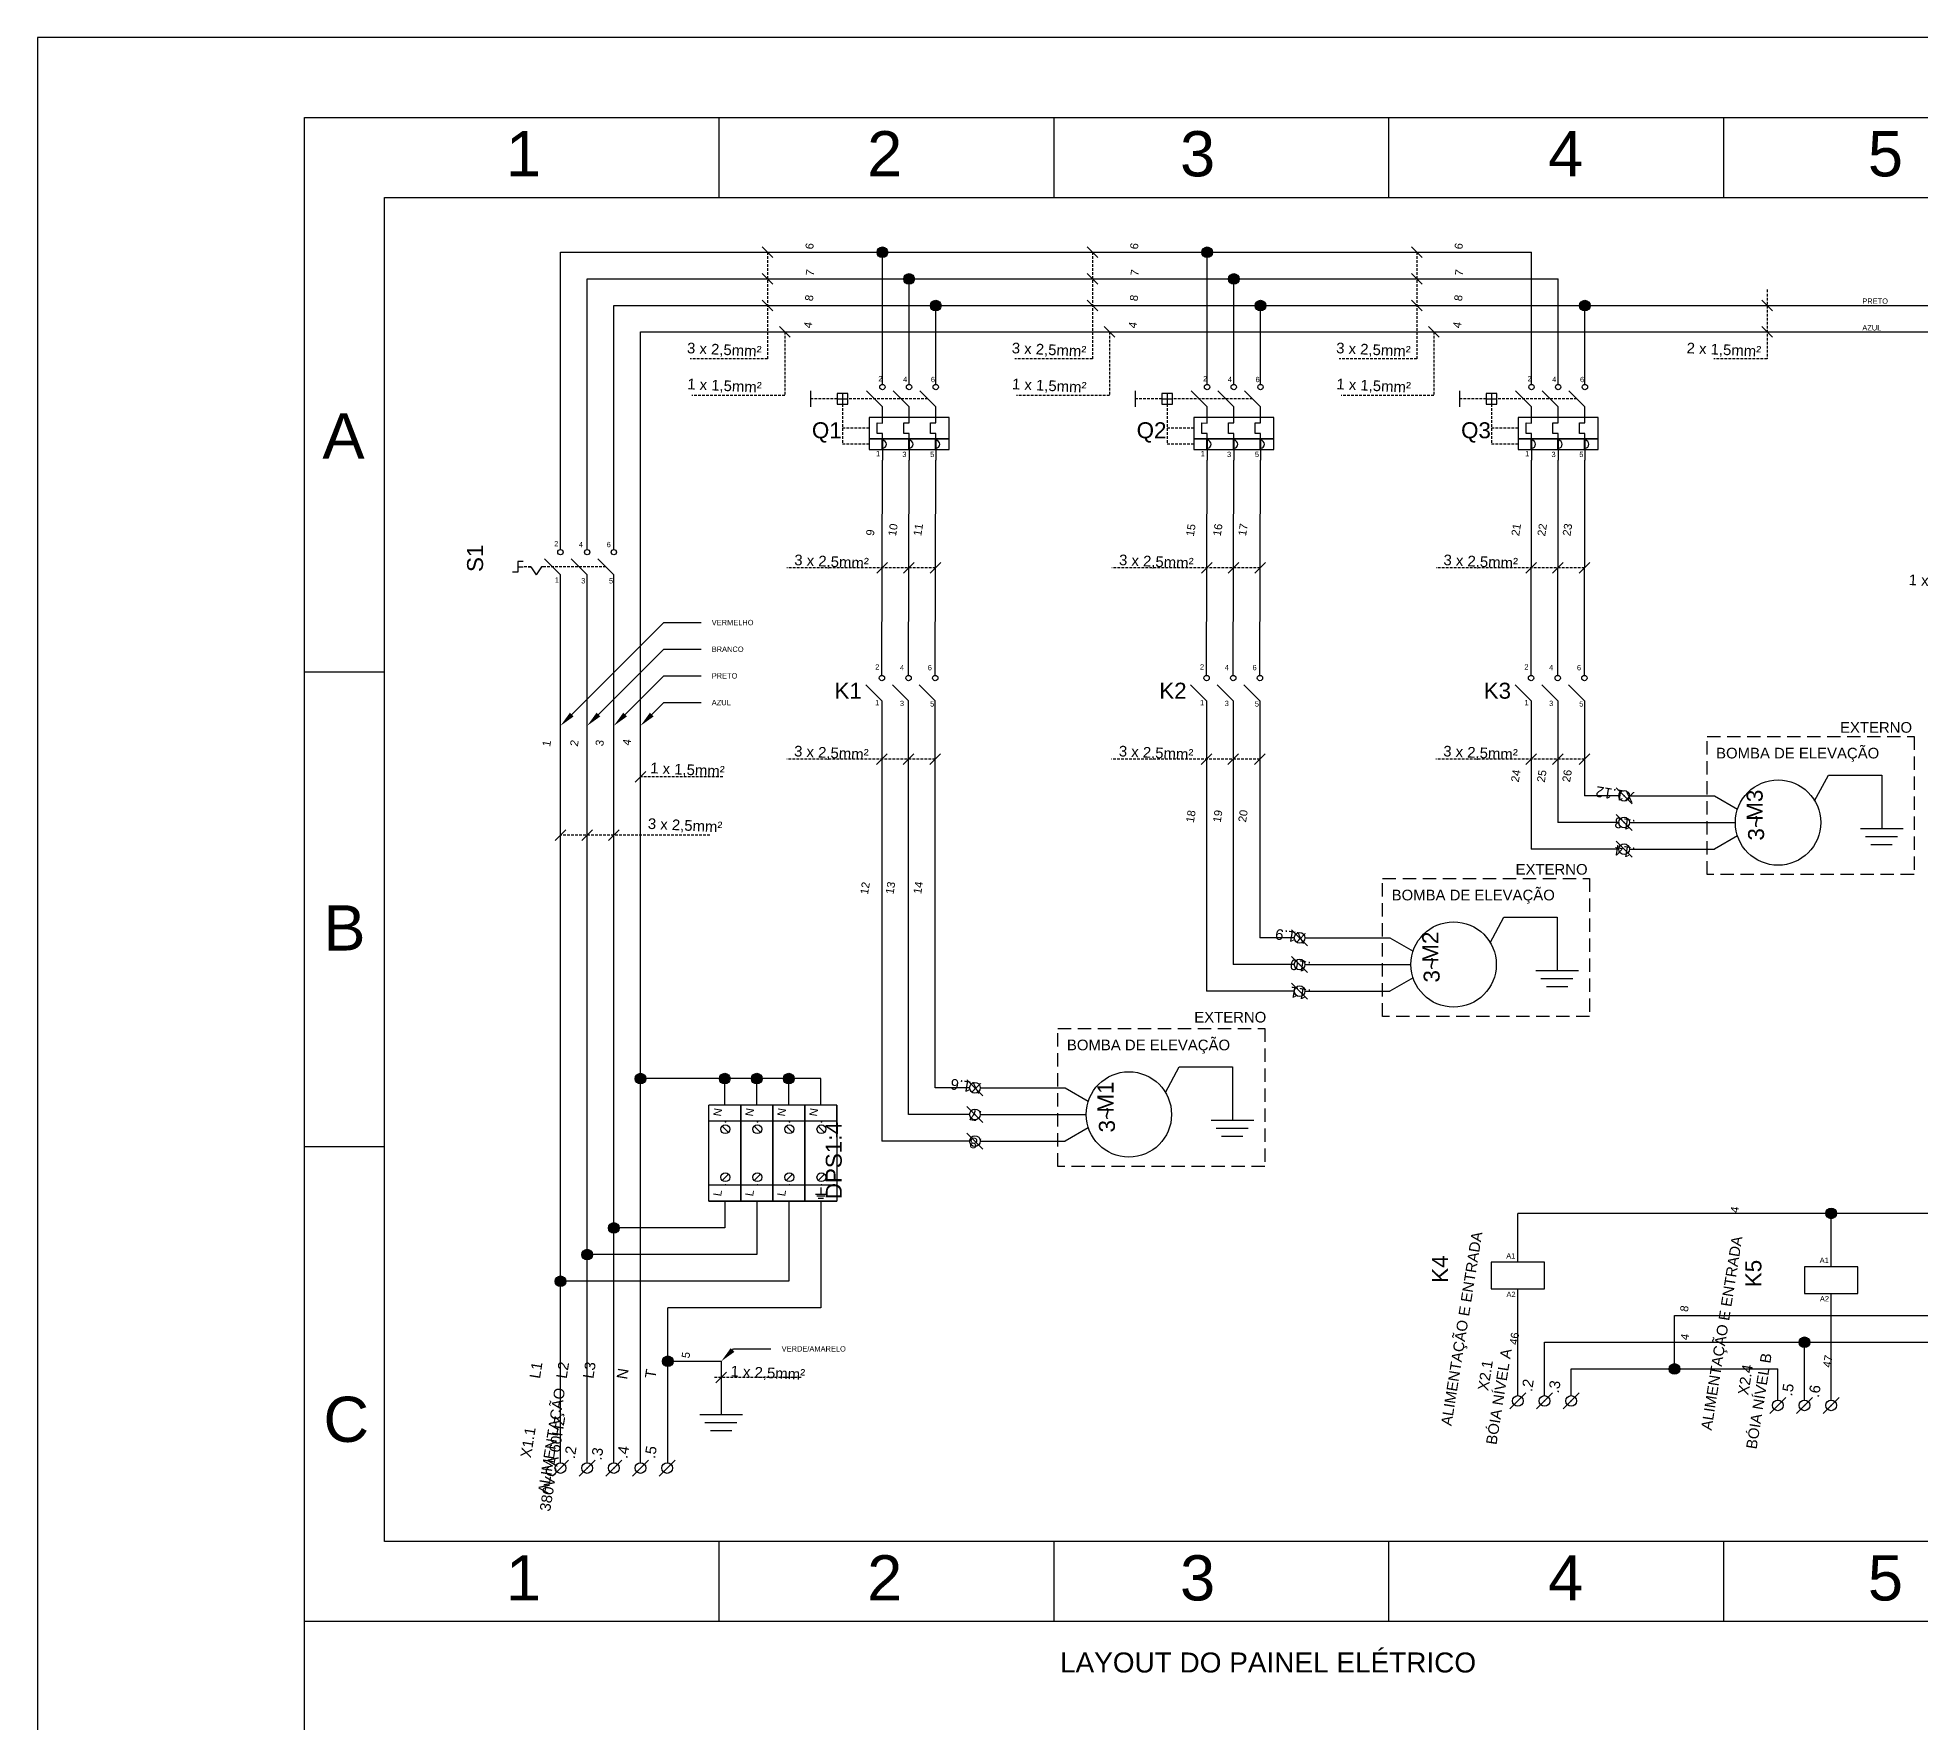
# Model space of a CAD drawing. Header units: millimetres. Extents: x 100 to 940, y 31 to 694.
# Drawn here: x 100 to 452.9, y 378.1 to 693.9 of the extents above; entities that cross this region are included whole.
import ezdxf
from ezdxf import colors
from ezdxf.entities.mleader import LeaderData, LeaderLine
from ezdxf.enums import TextEntityAlignment as Align
from ezdxf.math import Vec2, Vec3

# ---------------------------------------------------------------- set-up
doc = ezdxf.new("R2010")
doc.units = ezdxf.units.MM
doc.linetypes.add('DASHED', pattern=[0.75, 0.5, -0.25])
doc.styles.add('Annotative', font='arial.ttf')
doc.styles.add('Notes', font='arial.ttf', dxfattribs={"height": 3})

msp = doc.modelspace()

# ---------------------------------------------------------------- hatches: boundary and pattern name
for points in [[(259.36, 653.7, 1), (257.36, 653.7, 1)], [(320.24, 653.7, 1), (318.24, 653.7, 1)], [(264.36, 648.7, 1), (262.36, 648.7, 1)], [(325.24, 648.7, 1), (323.24, 648.7, 1)], [(269.36, 643.7, 1), (267.36, 643.7, 1)], [(330.24, 643.7, 1), (328.24, 643.7, 1)], [(391.06, 643.7, 1), (389.06, 643.7, 1)], [(214.01, 498.77, 1), (212.01, 498.77, 1)], [(229.81, 498.77, 1), (227.81, 498.77, 1)], [(235.81, 498.77, 1), (233.81, 498.77, 1)], [(241.81, 498.77, 1), (239.81, 498.77, 1)], [(437.23, 473.51, 1), (435.23, 473.51, 1)], [(209.01, 470.77, 1), (207.01, 470.77, 1)], [(204.01, 465.77, 1), (202.01, 465.77, 1)], [(199.01, 460.77, 1), (197.01, 460.77, 1)], [(432.23, 449.34, 1), (430.23, 449.34, 1)], [(219.15, 445.77, 1), (217.15, 445.77, 1)], [(407.85, 444.34, 1), (405.85, 444.34, 1)]]:
    msp.add_hatch(color=256).paths.add_polyline_path(points)

# ---------------------------------------------------------------- linework, layer by layer
for p, q in [((227.78, 664), (227.78, 679)), ((290.56, 664), (290.56, 679)), ((353.33, 664), (353.33, 679)), ((416.11, 664), (416.11, 679)), ((198.01, 597.97), (198.01, 653.7)), ((198.01, 653.7), (380.06, 653.7)), ((235.85, 654.7), (237.85, 652.7)), ((258.36, 630.94), (258.36, 653.7)), ((296.73, 654.7), (298.73, 652.7)), ((319.24, 630.94), (319.24, 653.7)), ((357.55, 654.7), (359.55, 652.7)), ((380.06, 630.94), (380.06, 653.7)), ((235.85, 649.7), (237.85, 647.7)), ((296.73, 649.7), (298.73, 647.7)), ((357.55, 649.7), (359.55, 647.7)), ((203.01, 597.97), (203.01, 648.7)), ((203.01, 648.7), (385.06, 648.7)), ((263.36, 630.94), (263.36, 648.7)), ((324.24, 630.94), (324.24, 648.7)), ((385.06, 630.94), (385.06, 648.7)), ((208.01, 597.97), (208.01, 643.7)), ((208.01, 643.7), (473.15, 643.7)), ((235.85, 644.7), (237.85, 642.7)), ((268.36, 630.94), (268.36, 643.7)), ((296.73, 644.7), (298.73, 642.7)), ((329.24, 630.94), (329.24, 643.7)), ((357.55, 644.7), (359.55, 642.7)), ((390.06, 630.94), (390.06, 643.7)), ((423.25, 644.7), (425.25, 642.7)), ((239.07, 639.8), (241.07, 637.8)), ((299.95, 639.8), (301.95, 637.8)), ((360.77, 639.8), (362.77, 637.8)), ((423.25, 639.8), (425.25, 637.8)), ((213.01, 426.76), (213.01, 638.8)), ((213.01, 638.8), (456.59, 638.8)), ((258.36, 628.94), (258.36, 630.94)), ((263.36, 628.94), (263.36, 630.94)), ((268.36, 628.94), (268.36, 630.94)), ((319.24, 628.94), (319.24, 630.94)), ((324.24, 628.94), (324.24, 630.94)), ((329.24, 628.94), (329.24, 630.94)), ((380.06, 628.94), (380.06, 630.94)), ((385.06, 628.94), (385.06, 630.94)), ((390.06, 628.94), (390.06, 630.94)), ((244.86, 627.7), (244.86, 624.7)), ((249.86, 626.2), (251.86, 626.2)), ((250.86, 627.2), (250.86, 625.2)), ((258.36, 624.7), (255.36, 627.7)), ((263.36, 624.7), (260.36, 627.7)), ((268.36, 624.7), (265.36, 627.7)), ((305.74, 627.7), (305.74, 624.7)), ((310.74, 626.2), (312.74, 626.2)), ((311.74, 627.2), (311.74, 625.2)), ((319.24, 624.7), (316.24, 627.7)), ((324.24, 624.7), (321.24, 627.7)), ((329.24, 624.7), (326.24, 627.7)), ((366.56, 627.7), (366.56, 624.7)), ((371.56, 626.2), (373.56, 626.2)), ((372.56, 627.2), (372.56, 625.2)), ((380.06, 624.7), (377.06, 627.7)), ((385.06, 624.7), (382.06, 627.7)), ((390.06, 624.7), (387.06, 627.7)), ((257.36, 619.7), (257.36, 621.7)), ((257.36, 621.7), (258.36, 621.68)), ((258.36, 622.7), (258.36, 624.7)), ((258.36, 621.68), (258.36, 622.7)), ((262.36, 619.7), (262.36, 621.7)), ((262.36, 621.7), (263.36, 621.7)), ((263.36, 622.7), (263.36, 624.7)), ((263.36, 621.7), (263.36, 622.7)), ((267.36, 619.7), (267.36, 621.7)), ((267.36, 621.7), (268.36, 621.7)), ((268.36, 622.7), (268.36, 624.7)), ((268.36, 621.7), (268.36, 622.7)), ((318.24, 619.7), (318.24, 621.7)), ((318.24, 621.7), (319.24, 621.68)), ((319.24, 622.7), (319.24, 624.7)), ((319.24, 621.68), (319.24, 622.7)), ((323.24, 619.7), (323.24, 621.7)), ((323.24, 621.7), (324.24, 621.7)), ((324.24, 622.7), (324.24, 624.7)), ((324.24, 621.7), (324.24, 622.7)), ((328.24, 619.7), (328.24, 621.7)), ((328.24, 621.7), (329.24, 621.7)), ((329.24, 622.7), (329.24, 624.7)), ((329.24, 621.7), (329.24, 622.7)), ((379.06, 619.7), (379.06, 621.7)), ((379.06, 621.7), (380.06, 621.68)), ((380.06, 622.7), (380.06, 624.7)), ((380.06, 621.68), (380.06, 622.7)), ((384.06, 619.7), (384.06, 621.7)), ((384.06, 621.7), (385.06, 621.7)), ((385.06, 622.7), (385.06, 624.7)), ((385.06, 621.7), (385.06, 622.7)), ((389.06, 619.7), (389.06, 621.7)), ((389.06, 621.7), (390.06, 621.7)), ((390.06, 622.7), (390.06, 624.7)), ((390.06, 621.7), (390.06, 622.7)), ((258.36, 619.7), (257.36, 619.7)), ((258.36, 618.7), (258.36, 619.7)), ((263.36, 619.7), (262.36, 619.7)), ((263.36, 618.7), (263.36, 619.7)), ((268.36, 619.7), (267.36, 619.7)), ((268.36, 618.7), (268.36, 619.7)), ((319.24, 619.7), (318.24, 619.7)), ((319.24, 618.7), (319.24, 619.7)), ((324.24, 619.7), (323.24, 619.7)), ((324.24, 618.7), (324.24, 619.7)), ((329.24, 619.7), (328.24, 619.7)), ((329.24, 618.7), (329.24, 619.7)), ((380.06, 619.7), (379.06, 619.7)), ((380.06, 618.7), (380.06, 619.7)), ((385.06, 619.7), (384.06, 619.7)), ((385.06, 618.7), (385.06, 619.7)), ((390.06, 619.7), (389.06, 619.7)), ((390.06, 618.7), (390.06, 619.7)), ((258.27, 574.38), (258.36, 614.7)), ((258.36, 616.7), (258.36, 614.7)), ((263.27, 574.38), (263.36, 614.7)), ((263.36, 616.7), (263.36, 614.7)), ((268.27, 574.38), (268.36, 614.7)), ((268.36, 616.7), (268.36, 614.7)), ((319.15, 574.38), (319.24, 614.7)), ((319.24, 616.7), (319.24, 614.7)), ((324.15, 574.38), (324.24, 614.7)), ((324.24, 616.7), (324.24, 614.7)), ((329.15, 574.38), (329.24, 614.7)), ((329.24, 616.7), (329.24, 614.7)), ((379.97, 574.38), (380.06, 614.7)), ((380.06, 616.7), (380.06, 614.7)), ((384.97, 574.38), (385.06, 614.7)), ((385.06, 616.7), (385.06, 614.7)), ((389.97, 574.38), (390.06, 614.7)), ((390.06, 616.7), (390.06, 614.7)), ((198.01, 597.97), (198.01, 601.21)), ((203.01, 597.97), (203.01, 601.46)), ((208.01, 597.97), (208.01, 601.46)), ((190.04, 593.72), (189.04, 593.72)), ((191.04, 595.72), (190.04, 595.72)), ((190.04, 595.72), (190.04, 593.72)), ((190.04, 594.72), (191.04, 594.72)), ((191.93, 594.72), (192.43, 594.72)), ((192.43, 594.72), (193.43, 593.22)), ((194.43, 594.72), (193.43, 593.22)), ((194.93, 594.72), (194.43, 594.72)), ((198.01, 593.22), (195.01, 596.22)), ((198.01, 426.76), (198.01, 593.22)), ((198.01, 591.22), (198.01, 593.22)), ((203.01, 593.22), (200.01, 596.22)), ((203.01, 426.76), (203.01, 593.22)), ((203.01, 591.22), (203.01, 593.22)), ((208.01, 593.22), (205.01, 596.22)), ((208.01, 426.76), (208.01, 593.22)), ((208.01, 591.22), (208.01, 593.22)), ((259.31, 595.54), (257.31, 593.54)), ((264.31, 595.54), (262.31, 593.54)), ((269.31, 595.54), (267.31, 593.54)), ((320.19, 595.54), (318.19, 593.54)), ((325.19, 595.54), (323.19, 593.54)), ((330.19, 595.54), (328.19, 593.54)), ((381.01, 595.54), (379.01, 593.54)), ((386.01, 595.54), (384.01, 593.54)), ((391.01, 595.54), (389.01, 593.54)), ((165, 575), (150, 575)), ((258.27, 569.63), (255.27, 572.63)), ((263.27, 569.63), (260.27, 572.63)), ((268.27, 569.63), (265.27, 572.63)), ((319.15, 569.63), (316.15, 572.63)), ((324.15, 569.63), (321.15, 572.63)), ((329.15, 569.63), (326.15, 572.63)), ((379.97, 569.63), (376.97, 572.63)), ((384.97, 569.63), (381.97, 572.63)), ((389.97, 569.63), (386.97, 572.63)), ((258.27, 569.63), (258.27, 487.06)), ((263.27, 492.06), (263.27, 569.63)), ((268.27, 497.06), (268.27, 569.63)), ((319.15, 569.63), (319.15, 515.17)), ((324.15, 569.63), (324.15, 520.17)), ((329.15, 569.63), (329.15, 525.17)), ((379.97, 569.63), (379.97, 541.78)), ((384.97, 569.63), (384.97, 546.78)), ((389.97, 569.63), (389.97, 551.78)), ((259.27, 559.69), (257.27, 557.69)), ((264.27, 559.69), (262.27, 557.69)), ((269.27, 559.69), (267.27, 557.69)), ((320.15, 559.69), (318.15, 557.69)), ((325.15, 559.69), (323.15, 557.69)), ((330.15, 559.69), (328.15, 557.69)), ((380.97, 559.69), (378.97, 557.69)), ((385.97, 559.69), (383.97, 557.69)), ((390.97, 559.69), (388.97, 557.69)), ((214.01, 556.35), (212.01, 554.35)), ((433.11, 550.87), (435.7, 555.68)), ((435.7, 555.68), (445.7, 555.68)), ((445.7, 555.68), (445.7, 545.68)), ((396.41, 551.78), (389.97, 551.78)), ((398.91, 550.28), (395.91, 553.28)), ((398.41, 551.78), (414.34, 551.78)), ((414.34, 551.78), (418.67, 549.28)), ((398.91, 545.28), (395.91, 548.28)), ((199.01, 545.42), (197.01, 543.42)), ((204.01, 545.42), (202.01, 543.42)), ((209.01, 545.42), (207.01, 543.42)), ((396.41, 546.78), (384.97, 546.78)), ((398.41, 546.78), (418.27, 546.78)), ((418.67, 544.28), (414.34, 541.78)), ((441.7, 545.68), (449.7, 545.68)), ((442.65, 544.18), (448.65, 544.18)), ((396.41, 541.78), (379.97, 541.78)), ((398.91, 540.28), (395.91, 543.28)), ((398.41, 541.78), (414.34, 541.78)), ((443.66, 542.68), (447.66, 542.68)), ((338.09, 523.67), (335.09, 526.67)), ((372.29, 524.26), (374.88, 529.07)), ((374.88, 529.07), (384.88, 529.07)), ((384.88, 529.07), (384.88, 519.07)), ((335.59, 525.17), (329.15, 525.17)), ((337.59, 525.17), (353.52, 525.17)), ((353.52, 525.17), (357.85, 522.67)), ((335.59, 520.17), (324.15, 520.17)), ((338.09, 518.67), (335.09, 521.67)), ((337.59, 520.17), (357.45, 520.17)), ((380.88, 519.07), (388.88, 519.07)), ((338.09, 513.67), (335.09, 516.67)), ((357.85, 517.67), (353.52, 515.17)), ((381.83, 517.57), (387.83, 517.57)), ((382.84, 516.07), (386.84, 516.07)), ((335.59, 515.17), (319.15, 515.17)), ((337.59, 515.17), (353.52, 515.17)), ((246.81, 498.77), (213.01, 498.77)), ((228.81, 493.77), (228.81, 498.77)), ((234.81, 493.77), (234.81, 498.77)), ((240.81, 493.77), (240.81, 498.77)), ((246.81, 493.77), (246.81, 498.77)), ((277.21, 495.56), (274.21, 498.56)), ((311.41, 496.15), (314, 500.96)), ((314, 500.96), (324, 500.96)), ((324, 500.96), (324, 490.96)), ((274.71, 497.06), (268.27, 497.06)), ((276.71, 497.06), (292.64, 497.06)), ((292.64, 497.06), (296.97, 494.56)), ((225.81, 475.77), (225.81, 493.77)), ((231.81, 493.77), (225.81, 493.77)), ((231.81, 490.77), (225.81, 490.77)), ((231.81, 493.77), (231.81, 475.77)), ((231.81, 487.77), (231.81, 493.77)), ((231.81, 475.77), (231.81, 493.77)), ((237.81, 493.77), (231.81, 493.77)), ((237.81, 490.77), (231.81, 490.77)), ((237.81, 493.77), (237.81, 475.77)), ((237.81, 487.77), (237.81, 493.77)), ((237.81, 475.77), (237.81, 493.77)), ((243.81, 493.77), (237.81, 493.77)), ((243.81, 490.77), (237.81, 490.77)), ((243.81, 493.77), (243.81, 475.77)), ((243.81, 487.77), (243.81, 493.77)), ((243.81, 475.77), (243.81, 493.77)), ((249.81, 493.77), (243.81, 493.77)), ((249.81, 490.77), (243.81, 490.77)), ((249.81, 493.77), (249.81, 475.77)), ((249.81, 487.77), (249.81, 493.77)), ((274.71, 492.06), (263.27, 492.06)), ((277.21, 490.56), (274.21, 493.56)), ((276.71, 492.06), (296.57, 492.06)), ((320, 490.96), (328, 490.96)), ((229.49, 488.69), (228.34, 489.85)), ((235.49, 488.69), (234.34, 489.85)), ((241.49, 488.69), (240.34, 489.85)), ((247.49, 488.69), (246.34, 489.85)), ((277.21, 485.56), (274.21, 488.56)), ((296.97, 489.56), (292.64, 487.06)), ((320.96, 489.46), (326.96, 489.46)), ((321.96, 487.96), (325.96, 487.96)), ((165, 486), (150, 486)), ((274.71, 487.06), (258.27, 487.06)), ((276.71, 487.06), (292.64, 487.06)), ((229.49, 480.85), (228.34, 479.69)), ((235.49, 480.85), (234.34, 479.69)), ((241.49, 480.85), (240.34, 479.69)), ((247.49, 480.85), (246.34, 479.69)), ((231.81, 478.77), (225.81, 478.77)), ((237.81, 478.77), (231.81, 478.77)), ((243.81, 478.77), (237.81, 478.77)), ((249.81, 478.77), (243.81, 478.77)), ((245.82, 477.14), (247.82, 477.14)), ((246.05, 476.77), (247.55, 476.77)), ((246.82, 478.39), (246.82, 477.14)), ((225.81, 475.77), (231.81, 475.77)), ((231.81, 475.77), (225.81, 475.77)), ((228.81, 475.77), (228.81, 470.77)), ((231.81, 475.77), (237.81, 475.77)), ((237.81, 475.77), (231.81, 475.77)), ((234.81, 475.77), (234.81, 465.77)), ((237.81, 475.77), (243.81, 475.77)), ((243.81, 475.77), (237.81, 475.77)), ((240.81, 475.77), (240.81, 460.77)), ((243.81, 475.77), (249.81, 475.77)), ((249.81, 475.77), (243.81, 475.77)), ((246.31, 476.39), (247.31, 476.39)), ((246.81, 475.77), (246.81, 455.77)), ((460.11, 473.51), (377.48, 473.51)), ((377.48, 464.34), (377.48, 473.51)), ((436.23, 463.51), (436.23, 473.51)), ((228.81, 470.77), (208.01, 470.77)), ((234.81, 465.77), (203.01, 465.77)), ((240.81, 460.77), (198.01, 460.77)), ((377.48, 439.34), (377.48, 459.34)), ((246.81, 455.77), (218.15, 455.77)), ((436.23, 438.51), (436.23, 458.51)), ((406.85, 444.34), (406.85, 454.34)), ((406.85, 454.34), (455.11, 454.34)), ((382.48, 439.34), (382.48, 449.34)), ((382.48, 449.34), (460.11, 449.34)), ((431.23, 438.51), (431.23, 449.34)), ((218.15, 426.77), (218.15, 445.77)), ((218.15, 445.77), (228.15, 445.77)), ((228.15, 445.77), (228.15, 435.77)), ((229.15, 443.72), (227.15, 441.72)), ((387.48, 439.34), (387.48, 444.34)), ((387.48, 444.34), (426.23, 444.34)), ((426.23, 438.51), (426.23, 444.34)), ((375.98, 436.84), (378.98, 439.84)), ((380.98, 436.84), (383.98, 439.84)), ((385.98, 436.84), (388.98, 439.84)), ((424.73, 436.01), (427.73, 439.01)), ((429.73, 436.01), (432.73, 439.01)), ((434.73, 436.01), (437.73, 439.01)), ((224.15, 435.77), (232.15, 435.77)), ((225.1, 434.27), (231.1, 434.27)), ((226.11, 432.77), (230.11, 432.77)), ((196.51, 424.26), (199.51, 427.26)), ((201.51, 424.26), (204.51, 427.26)), ((206.51, 424.26), (209.51, 427.26)), ((211.51, 424.26), (214.51, 427.26)), ((216.51, 424.26), (219.51, 427.26)), ((227.78, 397), (227.78, 412)), ((290.56, 397), (290.56, 412)), ((353.33, 397), (353.33, 412)), ((416.11, 397), (416.11, 412)), ((478.89, 412), (416.11, 412)), ((165, 397), (150, 397)), ((730, 397), (165, 397))]:
    msp.add_line(p, q)
at = {"linetype": 'DASHED'}
for p, q in [((236.85, 653.7), (236.85, 633.7)), ((297.73, 653.7), (297.73, 633.7)), ((358.55, 653.7), (358.55, 633.7)), ((424.25, 646.69), (424.25, 633.7)), ((240.07, 638.8), (240.07, 626.84)), ((300.95, 638.8), (300.95, 626.84)), ((361.77, 638.8), (361.77, 626.84)), ((236.85, 633.7), (222.31, 633.7)), ((297.73, 633.7), (283.19, 633.7)), ((358.55, 633.7), (344.01, 633.7)), ((424.25, 633.7), (414.25, 633.7)), ((240.07, 626.84), (222.64, 626.84)), ((249.86, 626.2), (244.86, 626.2)), ((250.86, 625.2), (250.86, 617.7)), ((266.86, 626.2), (251.86, 626.2)), ((300.95, 626.84), (283.52, 626.84)), ((310.74, 626.2), (305.74, 626.2)), ((311.74, 625.2), (311.74, 617.7)), ((327.74, 626.2), (312.74, 626.2)), ((361.77, 626.84), (344.34, 626.84)), ((371.56, 626.2), (366.56, 626.2)), ((372.56, 625.2), (372.56, 617.7)), ((388.56, 626.2), (373.56, 626.2)), ((255.86, 620.7), (250.86, 620.7)), ((255.86, 617.7), (250.86, 617.7)), ((316.74, 620.7), (311.74, 620.7)), ((316.74, 617.7), (311.74, 617.7)), ((377.56, 620.7), (372.56, 620.7)), ((377.56, 617.7), (372.56, 617.7)), ((192.43, 594.72), (191.04, 594.72)), ((206.51, 594.72), (194.43, 594.72)), ((268.31, 594.54), (240.47, 594.54)), ((329.19, 594.54), (301.35, 594.54)), ((390.01, 594.54), (362.17, 594.54)), ((268.27, 558.69), (240.42, 558.69)), ((329.15, 558.69), (301.3, 558.69)), ((389.97, 558.69), (362.12, 558.69)), ((228.42, 555.35), (213.01, 555.35)), ((226.02, 544.42), (198.01, 544.42)), ((243.15, 442.72), (226.65, 442.72))]:
    msp.add_line(p, q, dxfattribs=at)
at = {"lineweight": 40}
for p, q in [((258.36, 616.7), (258.36, 618.7)), ((263.36, 616.7), (263.36, 618.7)), ((268.36, 616.7), (268.36, 618.7)), ((319.24, 616.7), (319.24, 618.7)), ((324.24, 616.7), (324.24, 618.7)), ((329.24, 616.7), (329.24, 618.7)), ((380.06, 616.7), (380.06, 618.7)), ((385.06, 616.7), (385.06, 618.7)), ((390.06, 616.7), (390.06, 618.7))]:
    msp.add_line(p, q, dxfattribs=at)
at = {"lineweight": 30}
msp.add_line((218.15, 445.77), (218.15, 455.77), dxfattribs=at)
for points in [[(100, 100), (940, 100), (940, 693.94), (100, 693.94)], [(150, 679), (925, 679), (925, 115), (150, 115)], [(165, 664), (730, 664), (730, 412), (165, 412)], [(249.86, 625.2), (251.86, 625.2), (251.86, 627.2), (249.86, 627.2)], [(310.74, 625.2), (312.74, 625.2), (312.74, 627.2), (310.74, 627.2)], [(371.56, 625.2), (373.56, 625.2), (373.56, 627.2), (371.56, 627.2)], [(255.86, 618.7), (270.86, 618.7), (270.86, 622.7), (255.86, 622.7)], [(316.74, 618.7), (331.74, 618.7), (331.74, 622.7), (316.74, 622.7)], [(377.56, 618.7), (392.56, 618.7), (392.56, 622.7), (377.56, 622.7)], [(255.86, 616.7), (270.86, 616.7), (270.86, 618.7), (255.86, 618.7)], [(316.74, 616.7), (331.74, 616.7), (331.74, 618.7), (316.74, 618.7)], [(377.56, 616.7), (392.56, 616.7), (392.56, 618.7), (377.56, 618.7)], [(372.48, 459.34), (382.48, 459.34), (382.48, 464.34), (372.48, 464.34)], [(431.23, 458.51), (441.23, 458.51), (441.23, 463.51), (431.23, 463.51)]]:
    msp.add_lwpolyline(points, close=True)
at = {"linetype": 'DASHED', "ltscale": 5}
for points in [[(412.97, 562.92), (451.76, 562.92), (451.76, 537.03), (412.97, 537.03)], [(352.15, 536.31), (390.94, 536.31), (390.94, 510.42), (352.15, 510.42)], [(291.27, 508.2), (330.06, 508.2), (330.06, 482.31), (291.27, 482.31)]]:
    msp.add_lwpolyline(points, close=True, dxfattribs=at)
for centre, radius in [((258.36, 653.7), 1), ((319.24, 653.7), 1), ((263.36, 648.7), 1), ((324.24, 648.7), 1), ((268.36, 643.7), 1), ((329.24, 643.7), 1), ((390.06, 643.7), 1), ((258.36, 628.44), 0.5), ((263.36, 628.44), 0.5), ((268.36, 628.44), 0.5), ((319.24, 628.44), 0.5), ((324.23, 628.44), 0.5), ((329.24, 628.44), 0.5), ((380.06, 628.44), 0.5), ((385.05, 628.44), 0.5), ((390.06, 628.44), 0.5), ((198.01, 597.47), 0.5), ((203.01, 597.47), 0.5), ((208.01, 597.47), 0.5), ((258.27, 573.88), 0.5), ((263.27, 573.88), 0.5), ((268.27, 573.88), 0.5), ((319.15, 573.88), 0.5), ((324.14, 573.88), 0.5), ((329.15, 573.88), 0.5), ((379.97, 573.88), 0.5), ((384.96, 573.88), 0.5), ((389.97, 573.88), 0.5), ((426.27, 546.78), 8), ((397.41, 551.78), 1), ((397.41, 546.78), 1), ((397.41, 541.78), 1), ((336.59, 525.17), 1), ((365.45, 520.17), 8), ((336.59, 520.17), 1), ((336.59, 515.17), 1), ((213.01, 498.77), 1), ((228.81, 498.77), 1), ((234.81, 498.77), 1), ((240.81, 498.77), 1), ((275.71, 497.06), 1), ((304.57, 492.06), 8), ((275.71, 492.06), 1), ((228.92, 489.27), 0.817), ((234.92, 489.27), 0.817), ((240.92, 489.27), 0.817), ((246.92, 489.27), 0.817), ((275.71, 487.06), 1), ((228.92, 480.27), 0.817), ((234.92, 480.27), 0.817), ((240.92, 480.27), 0.817), ((246.92, 480.27), 0.817), ((436.23, 473.51), 1), ((208.01, 470.77), 1), ((203.01, 465.77), 1), ((198.01, 460.77), 1), ((431.23, 449.34), 1), ((218.15, 445.77), 1), ((406.85, 444.34), 1), ((377.48, 438.34), 1), ((382.48, 438.34), 1), ((387.48, 438.34), 1), ((426.23, 437.51), 1), ((431.23, 437.51), 1), ((436.23, 437.51), 1), ((198.01, 425.76), 1), ((203.01, 425.76), 1), ((208.01, 425.76), 1), ((213.01, 425.76), 1), ((218.01, 425.76), 1)]:
    msp.add_circle(centre, radius)
for centre in [(258.36, 617.7), (263.36, 617.7), (268.36, 617.7), (319.24, 617.7), (324.24, 617.7), (329.24, 617.7), (380.06, 617.7), (385.06, 617.7), (390.06, 617.7)]:
    msp.add_arc(centre, 0.75, 270, 90)
for p in [(397.41, 551.78), (397.41, 546.78), (336.59, 525.17), (336.59, 520.17), (275.71, 497.06), (228.92, 490.67), (234.92, 490.67), (240.92, 490.67), (246.92, 490.67), (275.71, 492.06), (228.92, 478.87), (234.92, 478.87), (240.92, 478.87), (246.92, 478.87), (382.48, 438.34), (387.48, 438.34), (431.23, 437.51), (436.23, 437.51), (203.01, 425.76), (208.01, 425.76)]:
    msp.add_point(p)

# ---------------------------------------------------------------- texts
for s, height, style, p in [('1', 8.48, 'Notes', (187.8, 667.93)), ('2', 8.48, 'Notes', (255.51, 667.93)), ('3', 8.48, 'Notes', (314.16, 667.93)), ('4', 8.48, 'Notes', (383.17, 667.93)), ('5', 8.48, 'Notes', (443.11, 667.93)), ('PRETO', 1, 'Annotative', (442.07, 644.04)), ('AZUL', 1, 'Annotative', (442.07, 639.04)), ('2', 1, 'Notes', (257.6, 629.5)), ('4', 1, 'Notes', (262.23, 629.35)), ('6', 1, 'Notes', (267.45, 629.35)), ('2', 1, 'Notes', (318.48, 629.5)), ('4', 1, 'Notes', (323.11, 629.35)), ('6', 1, 'Notes', (328.33, 629.35)), ('2', 1, 'Notes', (379.3, 629.5)), ('4', 1, 'Notes', (383.93, 629.35)), ('6', 1, 'Notes', (389.15, 629.35)), ('A', 8.48, 'Notes', (153.39, 615.03)), ('Q1', 3, 'Notes', (245.15, 618.83)), ('Q2', 3, 'Notes', (306.03, 618.83)), ('Q3', 3, 'Notes', (366.85, 618.83)), ('1', 1, 'Notes', (257.16, 615.45)), ('3', 1, 'Notes', (262.1, 615.31)), ('5', 1, 'Notes', (267.32, 615.31)), ('1', 1, 'Notes', (318.04, 615.45)), ('3', 1, 'Notes', (322.98, 615.31)), ('5', 1, 'Notes', (328.2, 615.31)), ('1', 1, 'Notes', (378.86, 615.45)), ('3', 1, 'Notes', (383.8, 615.31)), ('5', 1, 'Notes', (389.02, 615.31)), ('2', 1, 'Notes', (196.83, 598.56)), ('4', 1, 'Notes', (201.46, 598.41)), ('6', 1, 'Notes', (206.68, 598.41)), ('1', 1, 'Notes', (196.95, 591.74)), ('3', 1, 'Notes', (201.9, 591.61)), ('5', 1, 'Notes', (207.11, 591.61)), ('2', 1, 'Notes', (257.02, 575.47)), ('4', 1, 'Notes', (261.65, 575.33)), ('6', 1, 'Notes', (266.87, 575.33)), ('2', 1, 'Notes', (317.9, 575.47)), ('4', 1, 'Notes', (322.53, 575.33)), ('6', 1, 'Notes', (327.75, 575.33)), ('2', 1, 'Notes', (378.72, 575.47)), ('4', 1, 'Notes', (383.35, 575.33)), ('6', 1, 'Notes', (388.57, 575.33)), ('K1', 3, 'Notes', (249.39, 570)), ('K2', 3, 'Notes', (310.27, 570)), ('K3', 3, 'Notes', (371.09, 570)), ('1', 1, 'Notes', (257.02, 568.76)), ('3', 1, 'Notes', (261.65, 568.62)), ('5', 1, 'Notes', (267.31, 568.53)), ('1', 1, 'Notes', (317.9, 568.76)), ('3', 1, 'Notes', (322.53, 568.62)), ('5', 1, 'Notes', (328.18, 568.53)), ('1', 1, 'Notes', (378.72, 568.76)), ('3', 1, 'Notes', (383.35, 568.62)), ('5', 1, 'Notes', (389.01, 568.53)), ('EXTERNO', 2, 'Notes', (437.89, 563.62)), ('BOMBA DE ELEVAÇÃO', 2, 'Notes', (414.66, 558.8)), ('EXTERNO', 2, 'Notes', (377.07, 537.01)), ('BOMBA DE ELEVAÇÃO', 2, 'Notes', (353.84, 532.19)), ('B', 8.48, 'Notes', (153.57, 522.79)), ('EXTERNO', 2, 'Notes', (316.83, 509.29)), ('BOMBA DE ELEVAÇÃO', 2, 'Notes', (292.96, 504.08)), ('A1', 1, 'Notes', (375.32, 465.04)), ('A1', 1, 'Notes', (434.08, 464.22)), ('A2', 1, 'Notes', (375.36, 457.82)), ('A2', 1, 'Notes', (434.12, 456.99)), ('C', 8.48, 'Notes', (153.57, 430.66)), ('2', 8.48, 'Notes', (255.51, 400.93)), ('3', 8.48, 'Notes', (314.16, 400.93)), ('1', 8.48, 'Notes', (187.8, 400.93)), ('4', 8.48, 'Notes', (383.17, 400.93)), ('5', 8.48, 'Notes', (443.11, 400.93))]:
    msp.add_text(s, height=height, dxfattribs=dict(style=style)).set_placement(p)
at = {"style": 'Notes'}
for s, height, rotation, p in [('6', 1.5, 80.899, (245.44, 654.74)), ('6', 1.5, 80.899, (306.32, 654.74)), ('6', 1.5, 80.899, (367.14, 654.74)), ('7', 1.5, 80.899, (245.54, 649.77)), ('7', 1.5, 80.899, (306.42, 649.77)), ('7', 1.5, 80.899, (367.24, 649.77)), ('8', 1.5, 80.899, (245.38, 645.02)), ('8', 1.5, 80.899, (306.26, 645.02)), ('8', 1.5, 80.899, (367.08, 645.02)), ('4', 1.5, 80.899, (245.16, 639.95)), ('4', 1.5, 80.899, (306.04, 639.95)), ('4', 1.5, 80.899, (366.86, 639.95)), ('9', 1.5, 80.899, (256.83, 601.03)), ('10', 1.5, 80.899, (261.08, 601.54)), ('11', 1.5, 80.899, (265.82, 601.57)), ('15', 1.5, 80.899, (316.92, 601.5)), ('16', 1.5, 80.899, (321.96, 601.54)), ('17', 1.5, 80.899, (326.7, 601.57)), ('21', 1.5, 80.899, (377.91, 601.58)), ('22', 1.5, 80.899, (382.78, 601.54)), ('23', 1.5, 80.899, (387.52, 601.57)), ('1', 1.5, 80.899, (196.16, 561.5)), ('2', 1.5, 80.899, (201.35, 561.55)), ('3', 1.5, 80.899, (206.1, 561.59)), ('4', 1.5, 80.899, (211.18, 561.73)), ('24', 1.5, 80.899, (377.84, 555.42)), ('25', 1.5, 80.899, (382.71, 555.38)), ('26', 1.5, 80.899, (387.45, 555.42)), ('X1.12', 2, 170.899, (395.85, 553.05)), ('18', 1.5, 80.899, (316.92, 547.82)), ('19', 1.5, 80.899, (321.96, 547.85)), ('20', 1.5, 80.899, (326.7, 547.89)), ('.13', 2, 170.899, (397.7, 547.53)), ('.14', 2, 170.899, (397.7, 542.35)), ('12', 1.5, 80.899, (255.84, 534.36)), ('13', 1.5, 80.899, (260.62, 534.41)), ('14', 1.5, 80.899, (265.82, 534.45)), ('X1.9', 2, 170.899, (335.03, 526.44)), ('.10', 2, 170.899, (336.88, 520.92)), ('.11', 2, 170.899, (336.88, 515.74)), ('X1.6', 2, 170.899, (274.15, 498.33)), ('N', 1.5, 80.899, (228.21, 492.36)), ('N', 1.5, 80.899, (234.21, 492.36)), ('N', 1.5, 80.899, (240.21, 492.36)), ('N', 1.5, 80.899, (246.21, 492.36)), ('.7', 2, 170.899, (276, 492.81)), ('.8', 2, 170.899, (276, 487.63)), ('L', 1.5, 80.899, (228.21, 477.22)), ('L', 1.5, 80.899, (234.21, 477.22)), ('L', 1.5, 80.899, (240.21, 477.22)), ('4', 1.5, 80.899, (418.88, 474.09)), ('ALIMENTAÇÃO E ENTRADA', 2, 80.899, (367.94, 451.74)), ('ALIMENTAÇÃO E ENTRADA', 2, 80.899, (416.7, 450.91)), ('8', 1.5, 80.899, (409.44, 455.54)), ('46', 1.5, 80.899, (377.57, 449.92)), ('4', 1.5, 80.899, (409.52, 450.24)), ('5', 1.5, 80.899, (222.27, 446.84)), ('X2.1', 2, 80.899, (372.38, 442.99)), ('BÓIA NÍVEL A', 2, 80.899, (374.91, 439)), ('X2.4', 2, 80.899, (421.14, 442.16)), ('BÓIA NÍVEL B', 2, 80.899, (423.67, 438.17)), ('47', 1.5, 80.899, (436.33, 445.66)), ('.2', 2, 80.899, (380.32, 441.13)), ('.3', 2, 80.899, (385.34, 440.86)), ('.5', 2, 80.899, (429.08, 440.3)), ('.6', 2, 80.899, (434.1, 440.03)), ('ALIMENTAÇÃO', 2, 80.899, (197.32, 430.74)), ('380VCA 60HZ', 2, 80.899, (197.49, 426.42)), ('X1.1', 2, 80.899, (192.92, 430.41)), ('.2', 2, 80.899, (200.86, 428.55)), ('.3', 2, 80.899, (205.88, 428.28)), ('.4', 2, 80.899, (210.73, 428.59)), ('.5', 2, 80.899, (215.91, 428.59))]:
    msp.add_text(s, height=height, rotation=rotation, dxfattribs=at).set_placement(p, align=Align.CENTER)
for s, height, rotation, p in [('3 x 2,5mm²', 2, 357.2768, (221.7, 634.78)), ('3 x 2,5mm²', 2, 357.2768, (282.58, 634.78)), ('3 x 2,5mm²', 2, 357.2768, (343.4, 634.78)), ('2 x 1,5mm²', 2, 357.2768, (409.1, 634.78)), ('1 x 1,5mm²', 2, 357.2768, (221.74, 628.03)), ('1 x 1,5mm²', 2, 357.2768, (282.62, 628.03)), ('1 x 1,5mm²', 2, 357.2768, (343.44, 628.03)), ('S1', 3, 90, (183.5, 593.76)), ('3 x 2,5mm²', 2, 357.2768, (241.81, 595.05)), ('3 x 2,5mm²', 2, 357.2768, (302.69, 595.05)), ('3 x 2,5mm²', 2, 357.2768, (363.51, 595.05)), ('1 x 1,5mm²', 2, 357.2768, (450.74, 591.32)), ('3 x 2,5mm²', 2, 357.2768, (241.77, 559.2)), ('3 x 2,5mm²', 2, 357.2768, (302.65, 559.2)), ('3 x 2,5mm²', 2, 357.2768, (363.47, 559.2)), ('1 x 1,5mm²', 2, 357.2768, (214.8, 556.04)), ('M3', 3, 90, (423.39, 547.13)), ('3 x 2,5mm²', 2, 357.2768, (214.36, 545.6)), ('3~', 3, 90, (423.65, 543.4)), ('M2', 3, 90, (362.57, 520.52)), ('3~', 3, 90, (362.83, 516.79)), ('M1', 3, 90, (301.69, 492.41)), ('3~', 3, 90, (301.95, 488.68)), ('DPS1:4', 3, 90, (250.75, 476.17)), ('K4', 3, 90, (364.4, 460.5)), ('K5', 3, 90, (423.15, 459.67)), ('L1', 2, 80.899, (194.16, 442.43)), ('L2', 2, 80.899, (199.16, 442.43)), ('L3', 2, 80.899, (204.16, 442.43)), ('1 x 2,5mm²', 2, 357.2768, (229.87, 442.95)), ('N', 2, 80.899, (210.49, 442.29)), ('T', 2, 80.899, (215.79, 442.43))]:
    msp.add_text(s, height=height, rotation=rotation, dxfattribs=at).set_placement(p)
at = {"insert": (291.66, 391.18), "char_height": 3.75, "attachment_point": 1, "style": 'Notes'}
msp.add_mtext_dynamic_manual_height_columns('LAYOUT DO PAINEL ELÉTRICO', width=141.5358, gutter_width=15, heights=[0], dxfattribs=at)

# ---------------------------------------------------------------- leaders
ml = msp.add_multileader_mtext('Standard')
ml.set_content('VERMELHO', color=256, style='Notes')
ml.set_leader_properties()
ml.build(insert=Vec2(0, 0))
ml.multileader.update_dxf_attribs({"dogleg_length": 7, "arrow_head_size": 3})
ctx = ml.context
ctx.base_point, ctx.char_height, ctx.arrow_head_size, ctx.plane_origin = Vec3(224.37, 584.27), 1, 3, Vec3(198.01, 564.91)
notes = []
notes.append((ctx, [(0, (1, 1, 0), (217.37, 584.27), (1, 0), 7, [(0, [(198.01, 564.91)], 0, [])])]))
ctx.mtext.insert, ctx.mtext.flow_direction = Vec3(226.37, 584.78), 5
ml = msp.add_multileader_mtext('Standard')
ml.set_content('BRANCO', color=256, style='Notes')
ml.set_leader_properties()
ml.build(insert=Vec2(0, 0))
ml.multileader.update_dxf_attribs({"dogleg_length": 7, "arrow_head_size": 3})
ctx = ml.context
ctx.base_point, ctx.char_height, ctx.arrow_head_size, ctx.plane_origin = Vec3(224.37, 579.27), 1, 3, Vec3(203.01, 564.91)
notes.append((ctx, [(0, (1, 1, 0), (217.37, 579.27), (1, 0), 7, [(0, [(203.01, 564.91)], 0, [])])]))
ctx.mtext.insert, ctx.mtext.flow_direction = Vec3(226.37, 579.78), 5
ml = msp.add_multileader_mtext('Standard')
ml.set_content('PRETO', color=256, style='Notes')
ml.set_leader_properties()
ml.build(insert=Vec2(0, 0))
ml.multileader.update_dxf_attribs({"dogleg_length": 7, "arrow_head_size": 3})
ctx = ml.context
ctx.base_point, ctx.char_height, ctx.arrow_head_size, ctx.plane_origin = Vec3(224.37, 574.27), 1, 3, Vec3(208.01, 564.91)
notes.append((ctx, [(0, (1, 1, 0), (217.37, 574.27), (1, 0), 7, [(0, [(208.01, 564.91)], 0, [])])]))
ctx.mtext.insert, ctx.mtext.flow_direction = Vec3(226.37, 574.78), 5
ml = msp.add_multileader_mtext('Standard')
ml.set_content('AZUL', color=256, style='Notes')
ml.set_leader_properties()
ml.build(insert=Vec2(0, 0))
ml.multileader.update_dxf_attribs({"dogleg_length": 7, "arrow_head_size": 3})
ctx = ml.context
ctx.base_point, ctx.char_height, ctx.arrow_head_size, ctx.plane_origin = Vec3(224.37, 569.27), 1, 3, Vec3(213.01, 564.91)
notes.append((ctx, [(0, (1, 1, 0), (217.37, 569.27), (1, 0), 7, [(0, [(213.01, 564.91)], 0, [])])]))
ctx.mtext.insert, ctx.mtext.flow_direction = Vec3(226.37, 569.78), 5
ml = msp.add_multileader_mtext('Standard')
ml.set_content('VERDE/AMARELO', color=256, style='Notes')
ml.set_leader_properties()
ml.build(insert=Vec2(0, 0))
ml.multileader.update_dxf_attribs({"dogleg_length": 7, "arrow_head_size": 3})
ctx = ml.context
ctx.base_point, ctx.char_height, ctx.arrow_head_size, ctx.plane_origin = Vec3(237.48, 448.1), 1, 3, Vec3(228.15, 445.77)
notes.append((ctx, [(0, (1, 1, 0), (230.48, 448.1), (1, 0), 7, [(0, [(228.15, 445.77)], 0, [])])]))
ctx.mtext.insert, ctx.mtext.flow_direction = Vec3(239.48, 448.61), 5
for ctx, leaders in notes:
    for number, flags, end, landing, length, lines in leaders:
        leader = LeaderData()
        leader.index, (leader.has_last_leader_line, leader.has_dogleg_vector, leader.attachment_direction) = number, flags
        leader.last_leader_point, leader.dogleg_vector, leader.dogleg_length = Vec3(end), Vec3(landing), length
        for number, points, colour, breaks in lines:
            line = LeaderLine()
            line.index, line.vertices, line.color, line.breaks = number, Vec3.list(points), colors.encode_raw_color(colour), breaks
            leader.lines.append(line)
        ctx.leaders.append(leader)

doc.saveas('drawing.dxf')
